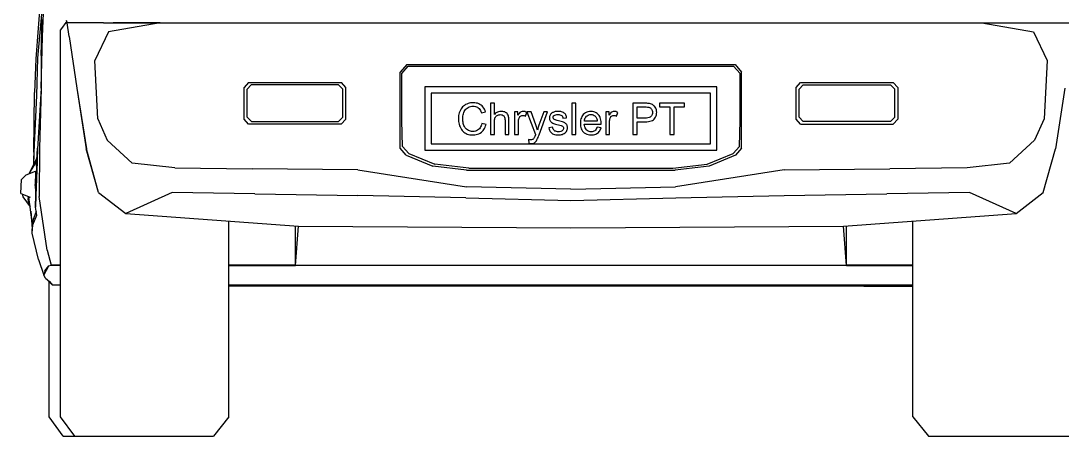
# Model space of a CAD drawing. Header units: millimetres. Extents: x 1343 to 64046, y 44602 to 77982.
# Drawn here: x 24091 to 25693, y 54953 to 55592 of the extents above; entities that cross this region are included whole.
import ezdxf

# ---------------------------------------------------------------- set-up
doc = ezdxf.new("R2010")
doc.units = ezdxf.units.MM

# ---------------------------------------------------------------- blocks, each defined once
blk = doc.blocks.new('A$C1A2B2C3E')
for p, q in [((84.6, 677.1), (77.3, 580.7)), ((87.8, 615.5), (90.2, 676.7)), ((87.9, 615.5), (90.2, 676.7)), ((80.6, 582), (87.4, 655.2)), ((85.9, 586), (87.1, 641.5)), ((125.1, 638.8), (115.7, 625.8)), ((115.7, 29.8), (115.7, 625.8)), ((125.5, 636.4), (124.9, 640.1)), ((147, 636.4), (125.5, 636.4)), ((128.8, 615.3), (125.5, 636.4)), ((128.9, 615.3), (125.5, 636.4)), ((181.4, 636.4), (147, 636.4)), ((181.4, 636.4), (147, 636.4)), ((181.5, 636.4), (268.8, 636.4)), ((268.8, 636.4), (189.2, 622.7)), ((268.8, 636.4), (189.2, 622.7)), ((268.8, 636.4), (196.7, 636.4)), ((268.8, 636.4), (406.5, 636.4)), ((406.5, 636.4), (1395.4, 636.4)), ((1395.5, 636.4), (1533.2, 636.4)), ((1533.2, 636.4), (1612.8, 622.7)), ((1533.2, 636.4), (1620.5, 636.4)), ((1533.2, 636.4), (1605.3, 636.4)), ((1533.2, 636.4), (1612.8, 622.7)), ((1620.5, 636.4), (1654.9, 636.4)), ((1620.5, 636.4), (1654.9, 636.4)), ((1654.9, 636.4), (1676.4, 636.4)), ((85.7, 535.8), (87.8, 615.5)), ((85.7, 535.8), (87.9, 615.5)), ((128.8, 615.3), (140.8, 535.5)), ((128.9, 615.3), (140.8, 535.5)), ((189.2, 622.7), (168.2, 578.1)), ((189.2, 622.7), (168.2, 578.1)), ((1612.8, 622.7), (1633.8, 578.1)), ((1612.8, 622.7), (1633.7, 578.1)), ((77.3, 580.7), (75.3, 529.2)), ((79, 524.5), (80.6, 582)), ((80.6, 582), (80.6, 582)), ((85.9, 586), (85.7, 535.8)), ((172.9, 488.6), (168.2, 578.1)), ((172.9, 488.6), (168.2, 578.1)), ((1633.8, 578.1), (1629.1, 488.6)), ((1633.7, 578.1), (1629.1, 488.6)), ((648.4, 572.2), (638.3, 560.2)), ((648.4, 572.2), (638.3, 560.2)), ((640.6, 558.1), (650.6, 569.5)), ((640.6, 558.1), (650.6, 569.5)), ((648.4, 572.2), (1153.6, 572.2)), ((648.4, 572.2), (1153.5, 572.2)), ((650.6, 569.5), (1151.3, 569.5)), ((650.6, 569.5), (1151.3, 569.5)), ((1161.3, 558.1), (1151.3, 569.5)), ((1161.3, 558.1), (1151.3, 569.5)), ((1153.5, 572.2), (1163.6, 560.2)), ((1153.6, 572.2), (1163.6, 560.2)), ((638.3, 443.6), (638.3, 560.2)), ((640.6, 486.2), (640.6, 558.1)), ((640.6, 486.2), (640.6, 558.1)), ((1161.3, 486.2), (1161.3, 558.1)), ((1161.3, 486.2), (1161.3, 558.1)), ((1163.6, 443.6), (1163.6, 560.2)), ((74.3, 437.1), (75.3, 529.2)), ((85.7, 535.8), (80.3, 441.7)), ((85.7, 535.8), (83, 443)), ((85.7, 535.8), (83, 443)), ((140.8, 535.5), (155.3, 442.4)), ((140.8, 535.5), (155.2, 442.4)), ((404.8, 544.6), (398, 537)), ((398, 488.1), (398, 537)), ((402.7, 534.3), (409.1, 541)), ((402.7, 534.3), (402.7, 534.3)), ((402.7, 491.2), (402.7, 534.3)), ((404.8, 544.6), (547.7, 544.6)), ((543.4, 541), (409.1, 541)), ((543.4, 541), (409.1, 541)), ((549.9, 534.3), (543.4, 541)), ((554.5, 537), (547.6, 544.6)), ((554.5, 537), (547.7, 544.6)), ((549.9, 534.3), (549.9, 534.3)), ((549.9, 491.2), (549.9, 534.3)), ((554.5, 488.1), (554.5, 537)), ((554.5, 488.1), (554.5, 537)), ((1125.7, 537.8), (676.3, 537.8)), ((676.3, 537.8), (676.3, 440.2)), ((1125.7, 440.2), (1125.7, 537.8)), ((1247.5, 537), (1254.3, 544.6)), ((1247.5, 537), (1254.3, 544.6)), ((1247.5, 488.1), (1247.5, 537)), ((1247.5, 488.1), (1247.5, 537)), ((1258.5, 541), (1252.1, 534.3)), ((1252.1, 534.3), (1252.1, 534.3)), ((1252.1, 491.2), (1252.1, 534.3)), ((1254.3, 544.6), (1397.1, 544.6)), ((1258.5, 541), (1392.8, 541)), ((1258.5, 541), (1392.8, 541)), ((1399.3, 534.3), (1392.8, 541)), ((1397.1, 544.6), (1404, 537)), ((1399.3, 534.3), (1399.3, 534.3)), ((1399.3, 491.2), (1399.3, 534.3)), ((1404, 537), (1404, 488.1)), ((1661.2, 535.5), (1646.7, 442.4)), ((1661.1, 535.5), (1646.7, 442.4)), ((74.4, 426.2), (79, 524.5)), ((79, 524.5), (79, 524.5)), ((1115.9, 528), (686, 528)), ((686, 528), (686, 449.9)), ((746.4, 513), (744.5, 512.6)), ((748.5, 513.2), (746.4, 513)), ((750.5, 513.3), (748.5, 513.2)), ((752.9, 513.2), (750.5, 513.3)), ((755.1, 512.9), (752.9, 513.2)), ((757.2, 512.4), (755.1, 512.9)), ((1115.9, 449.9), (1115.9, 528)), ((729.2, 498), (728.6, 495.9)), ((729.9, 500), (729.2, 498)), ((730.8, 501.9), (729.9, 500)), ((731.8, 503.7), (730.8, 501.9)), ((732.9, 505.3), (731.8, 503.7)), ((734.2, 506.8), (732.9, 505.3)), ((735.7, 508.2), (734.2, 506.8)), ((735.4, 496.3), (735.9, 498.1)), ((737.2, 509.3), (735.7, 508.2)), ((735.9, 498.1), (736.6, 499.8)), ((736.6, 499.8), (737.5, 501.4)), ((738.9, 510.4), (737.2, 509.3)), ((737.5, 501.4), (738.5, 502.8)), ((738.5, 502.8), (739.8, 504.1)), ((740.7, 511.3), (738.9, 510.4)), ((739.8, 504.1), (741.2, 505.2)), ((742.6, 512), (740.7, 511.3)), ((741.2, 505.2), (742.7, 506.2)), ((744.5, 512.6), (742.6, 512)), ((742.7, 506.2), (744.4, 506.9)), ((744.4, 506.9), (746.3, 507.4)), ((746.3, 507.4), (748.3, 507.8)), ((748.3, 507.8), (750.4, 507.9)), ((750.4, 507.9), (752.3, 507.8)), ((752.3, 507.8), (754, 507.5)), ((754, 507.5), (755.6, 507)), ((755.6, 507), (757, 506.3)), ((757, 506.3), (758.4, 505.5)), ((759.1, 511.7), (757.2, 512.4)), ((758.4, 505.5), (759.6, 504.4)), ((760.9, 510.7), (759.1, 511.7)), ((759.6, 504.4), (760.7, 503.1)), ((760.7, 503.1), (761.6, 501.6)), ((762.6, 509.6), (760.9, 510.7)), ((761.6, 501.6), (762.5, 499.8)), ((762.5, 499.8), (763.2, 497.8)), ((764.2, 508.3), (762.6, 509.6)), ((763.2, 497.8), (769.5, 499.3)), ((765.6, 506.8), (764.2, 508.3)), ((766.8, 505.2), (765.6, 506.8)), ((767.9, 503.4), (766.8, 505.2)), ((768.8, 501.4), (767.9, 503.4)), ((769.5, 499.3), (768.8, 501.4)), ((783.1, 512.4), (777.2, 512.4)), ((777.2, 512.4), (777.2, 464.5)), ((783.1, 495.3), (783.1, 512.4)), ((786.1, 497.9), (784.5, 496.7)), ((787.8, 498.8), (786.1, 497.9)), ((789.6, 499.5), (787.8, 498.8)), ((791.5, 499.9), (789.6, 499.5)), ((793.5, 500), (791.5, 499.9)), ((795, 500), (793.5, 500)), ((796.4, 499.8), (795, 500)), ((797.8, 499.5), (796.4, 499.8)), ((799, 499.1), (797.8, 499.5)), ((800.2, 498.5), (799, 499.1)), ((801.5, 497.7), (800.2, 498.5)), ((802.6, 496.7), (801.5, 497.7)), ((819.5, 499.3), (814.2, 499.3)), ((814.2, 499.3), (814.2, 464.5)), ((819.5, 494), (819.5, 499.3)), ((821.5, 497), (820.5, 495.7)), ((822.4, 498.1), (821.5, 497)), ((823.3, 498.8), (822.4, 498.1)), ((824.4, 499.5), (823.3, 498.8)), ((825.7, 499.9), (824.4, 499.5)), ((827, 500), (825.7, 499.9)), ((828.5, 499.9), (827, 500)), ((830, 499.6), (828.5, 499.9)), ((831.5, 499), (830, 499.6)), ((831, 492.7), (833.1, 498.1)), ((833.1, 498.1), (831.5, 499)), ((839.6, 499.3), (833.3, 499.3)), ((833.3, 499.3), (846.5, 464.5)), ((846.8, 479.2), (839.6, 499.3)), ((859.2, 499.3), (851.8, 479)), ((851.9, 463.9), (865.1, 499.3)), ((865.1, 499.3), (859.2, 499.3)), ((870.9, 496.9), (870.2, 496.1)), ((871.8, 497.6), (870.9, 496.9)), ((872.6, 498.1), (871.8, 497.6)), ((873.4, 498.5), (872.6, 498.1)), ((874.4, 498.9), (873.4, 498.5)), ((875.6, 499.3), (874.4, 498.9)), ((876.8, 499.6), (875.6, 499.3)), ((878, 499.8), (876.8, 499.6)), ((879.3, 500), (878, 499.8)), ((880.7, 500), (879.3, 500)), ((882.3, 500), (880.7, 500)), ((883.8, 499.8), (882.3, 500)), ((885.2, 499.6), (883.8, 499.8)), ((886.6, 499.3), (885.2, 499.6)), ((887.8, 498.8), (886.6, 499.3)), ((889.3, 498.2), (887.8, 498.8)), ((890.5, 497.5), (889.3, 498.2)), ((891.6, 496.6), (890.5, 497.5)), ((908.5, 512.4), (902.6, 512.4)), ((902.6, 512.4), (902.6, 464.5)), ((908.5, 464.5), (908.5, 512.4)), ((923.3, 497.9), (921.6, 496.7)), ((925.2, 498.8), (923.3, 497.9)), ((927.2, 499.5), (925.2, 498.8)), ((929.4, 499.9), (927.2, 499.5)), ((931.7, 500), (929.4, 499.9)), ((934, 499.9), (931.7, 500)), ((936.1, 499.5), (934, 499.9)), ((938, 498.8), (936.1, 499.5)), ((939.9, 497.9), (938, 498.8)), ((941.5, 496.7), (939.9, 497.9)), ((959.8, 499.3), (954.5, 499.3)), ((954.5, 499.3), (954.5, 464.5)), ((959.8, 494), (959.8, 499.3)), ((961.7, 497), (960.7, 495.7)), ((962.6, 498.1), (961.7, 497)), ((963.5, 498.8), (962.6, 498.1)), ((964.7, 499.5), (963.5, 498.8)), ((965.9, 499.9), (964.7, 499.5)), ((967.3, 500), (965.9, 499.9)), ((968.8, 499.9), (967.3, 500)), ((970.3, 499.6), (968.8, 499.9)), ((971.8, 499), (970.3, 499.6)), ((971.3, 492.7), (973.3, 498.1)), ((973.3, 498.1), (971.8, 499)), ((1014.5, 512.4), (996.4, 512.4)), ((996.4, 512.4), (996.4, 464.5)), ((1002.7, 489.6), (1002.7, 506.8)), ((1002.7, 506.8), (1015, 506.8)), ((1016.3, 512.4), (1014.5, 512.4)), ((1015, 506.8), (1017, 506.8)), ((1017.9, 512.4), (1016.3, 512.4)), ((1017, 506.8), (1018.6, 506.7)), ((1019.4, 512.3), (1017.9, 512.4)), ((1018.6, 506.7), (1019.9, 506.5)), ((1020.7, 512.2), (1019.4, 512.3)), ((1019.9, 506.5), (1020.9, 506.4)), ((1021.7, 512), (1020.7, 512.2)), ((1020.9, 506.4), (1022.1, 505.9)), ((1023.4, 511.6), (1021.7, 512)), ((1022.1, 505.9), (1023.2, 505.3)), ((1023.2, 505.3), (1024.1, 504.5)), ((1025, 511.1), (1023.4, 511.6)), ((1024.1, 504.5), (1024.9, 503.5)), ((1024.9, 503.5), (1025.6, 502.4)), ((1026.4, 510.5), (1025, 511.1)), ((1025.6, 502.4), (1026.1, 501.2)), ((1026.3, 496.8), (1026, 495.4)), ((1026.1, 501.2), (1026.3, 499.8)), ((1026.3, 499.8), (1026.4, 498.4)), ((1026.4, 498.4), (1026.3, 496.8)), ((1027.7, 509.7), (1026.4, 510.5)), ((1028.8, 508.8), (1027.7, 509.7)), ((1029.8, 507.8), (1028.8, 508.8)), ((1030.7, 506.5), (1029.8, 507.8)), ((1031.5, 505.1), (1030.7, 506.5)), ((1032, 503.9), (1031.5, 505.1)), ((1032.4, 502.6), (1032, 503.9)), ((1032.7, 501.3), (1032.4, 502.6)), ((1032.9, 500), (1032.7, 501.3)), ((1033, 498.6), (1032.9, 500)), ((1032.9, 496.6), (1033, 498.6)), ((1075.5, 512.4), (1037.4, 512.4)), ((1037.4, 512.4), (1037.4, 506.8)), ((1037.4, 506.8), (1053.2, 506.8)), ((1053.2, 506.8), (1053.2, 464.5)), ((1059.6, 464.5), (1059.6, 506.8)), ((1059.6, 506.8), (1075.5, 506.8)), ((1075.5, 506.8), (1075.5, 512.4)), ((172.9, 488.6), (187.4, 455.9)), ((404.9, 480.3), (398, 488.1)), ((409.2, 484.3), (402.7, 491.2)), ((409.2, 484.3), (543.4, 484.3)), ((409.2, 484.3), (543.4, 484.3)), ((543.4, 484.3), (549.9, 491.2)), ((543.4, 484.3), (549.9, 491.2)), ((547.6, 480.3), (554.5, 488.1)), ((641.8, 446.1), (640.6, 486.2)), ((641.8, 446.1), (640.6, 486.2)), ((728, 491.3), (727.9, 488.9)), ((727.9, 488.9), (728, 486.6)), ((728.2, 493.6), (728, 491.3)), ((728, 486.6), (728.2, 484.4)), ((728.6, 495.9), (728.2, 493.6)), ((728.2, 484.4), (728.5, 482.2)), ((728.5, 482.2), (729, 480.1)), ((734.4, 488.9), (734.5, 490.8)), ((734.5, 486.9), (734.4, 488.9)), ((734.5, 490.8), (734.7, 492.6)), ((734.6, 485), (734.5, 486.9)), ((734.9, 483.2), (734.6, 485)), ((734.7, 492.6), (735, 494.5)), ((735.2, 481.4), (734.9, 483.2)), ((735, 494.5), (735.4, 496.3)), ((735.7, 479.8), (735.2, 481.4)), ((763.9, 481.3), (763.4, 479.4)), ((770.3, 479.7), (763.9, 481.3)), ((784.5, 496.7), (783.1, 495.3)), ((783.1, 483.5), (783.2, 485.5)), ((783.1, 464.5), (783.1, 483.5)), ((783.2, 485.5), (783.4, 487.2)), ((783.4, 487.2), (783.7, 488.7)), ((783.7, 488.7), (784.1, 489.9)), ((784.1, 489.9), (784.7, 491)), ((784.7, 491), (785.4, 492)), ((785.4, 492), (786.3, 492.9)), ((786.3, 492.9), (787.4, 493.6)), ((787.4, 493.6), (788.5, 494.2)), ((788.5, 494.2), (789.7, 494.6)), ((789.7, 494.6), (791, 494.9)), ((791, 494.9), (792.3, 495)), ((792.3, 495), (793.9, 494.8)), ((793.9, 494.8), (795.4, 494.5)), ((795.4, 494.5), (796.6, 493.8)), ((796.6, 493.8), (797.7, 493)), ((797.7, 493), (798.4, 492.1)), ((798.4, 492.1), (798.9, 491)), ((798.9, 491), (799.3, 489.7)), ((799.3, 489.7), (799.5, 488.2)), ((799.5, 488.2), (799.6, 486.5)), ((799.6, 486.5), (799.6, 464.5)), ((803.5, 495.6), (802.6, 496.7)), ((804.3, 494.3), (803.5, 495.6)), ((804.7, 493.1), (804.3, 494.3)), ((805, 491.8), (804.7, 493.1)), ((805.3, 490.2), (805, 491.8)), ((805.4, 488.5), (805.3, 490.2)), ((805.5, 486.5), (805.4, 488.5)), ((805.5, 464.5), (805.5, 486.5)), ((820.5, 495.7), (819.5, 494)), ((820.1, 482.7), (820.2, 484.2)), ((820.1, 464.5), (820.1, 482.7)), ((820.2, 484.2), (820.3, 485.6)), ((820.3, 485.6), (820.5, 486.9)), ((820.5, 486.9), (820.7, 488.3)), ((820.7, 488.3), (821.1, 489.5)), ((821.1, 489.5), (821.6, 490.8)), ((821.6, 490.8), (822.4, 491.9)), ((822.4, 491.9), (823.3, 492.8)), ((823.3, 492.8), (824.3, 493.4)), ((824.3, 493.4), (825.5, 493.8)), ((825.5, 493.8), (826.7, 493.9)), ((826.7, 493.9), (827.8, 493.9)), ((827.8, 493.9), (828.9, 493.6)), ((828.9, 493.6), (829.9, 493.2)), ((829.9, 493.2), (831, 492.7)), ((867.9, 491.2), (867.8, 490)), ((867.8, 490), (867.9, 488.8)), ((868.1, 492.3), (867.9, 491.2)), ((867.9, 488.8), (868.2, 487.6)), ((868.4, 493.3), (868.1, 492.3)), ((868.2, 487.6), (868.6, 486.4)), ((868.9, 494.3), (868.4, 493.3)), ((868.6, 486.4), (869.1, 485.4)), ((869.5, 495.3), (868.9, 494.3)), ((869.1, 485.4), (869.9, 484.4)), ((870.2, 496.1), (869.5, 495.3)), ((869.9, 484.4), (870.7, 483.5)), ((870.7, 483.5), (871.8, 482.7)), ((871.8, 482.7), (872.9, 482.1)), ((872.9, 482.1), (874.1, 481.6)), ((873.5, 490.7), (873.7, 491.8)), ((873.6, 490), (873.5, 490.7)), ((873.9, 489.3), (873.6, 490)), ((873.7, 491.8), (874.3, 492.9)), ((874.3, 488.6), (873.9, 489.3)), ((874.1, 481.6), (875.6, 481)), ((874.3, 492.9), (875.3, 493.8)), ((874.8, 488.1), (874.3, 488.6)), ((875.6, 487.5), (874.8, 488.1)), ((875.3, 493.8), (876.3, 494.4)), ((876.5, 487.1), (875.6, 487.5)), ((875.6, 481), (877.4, 480.5)), ((876.3, 494.4), (877.6, 494.8)), ((877.2, 486.9), (876.5, 487.1)), ((878.3, 486.5), (877.2, 486.9)), ((877.6, 494.8), (879.2, 495.1)), ((879.8, 486.1), (878.3, 486.5)), ((879.2, 495.1), (881.1, 495.2)), ((881.7, 485.6), (879.8, 486.1)), ((881.1, 495.2), (882.7, 495.1)), ((884.1, 484.9), (881.7, 485.6)), ((882.7, 495.1), (884.1, 494.8)), ((884.1, 494.8), (885.4, 494.3)), ((886.1, 484.3), (884.1, 484.9)), ((885.4, 494.3), (886.4, 493.7)), ((887.9, 483.8), (886.1, 484.3)), ((886.4, 493.7), (887.3, 492.9)), ((887.3, 492.9), (887.9, 491.9)), ((887.9, 491.9), (888.4, 490.8)), ((889.3, 483.3), (887.9, 483.8)), ((888.4, 490.8), (888.7, 489.5)), ((888.7, 489.5), (894.4, 490.3)), ((890.5, 482.8), (889.3, 483.3)), ((891.6, 482.3), (890.5, 482.8)), ((892.4, 495.7), (891.6, 496.6)), ((892.7, 481.5), (891.6, 482.3)), ((893.1, 494.6), (892.4, 495.7)), ((893.6, 480.7), (892.7, 481.5)), ((893.7, 493.3), (893.1, 494.6)), ((894.1, 491.9), (893.7, 493.3)), ((894.4, 490.3), (894.1, 491.9)), ((915.6, 484), (915.5, 481.6)), ((915.5, 481.6), (915.6, 479.2)), ((915.9, 486.3), (915.6, 484)), ((916.3, 488.4), (915.9, 486.3)), ((917, 490.3), (916.3, 488.4)), ((917.8, 492.1), (917, 490.3)), ((918.8, 493.7), (917.8, 492.1)), ((920, 495.2), (918.8, 493.7)), ((921.6, 496.7), (920, 495.2)), ((921.9, 485.2), (922.1, 487)), ((941.3, 485.2), (921.9, 485.2)), ((922.1, 487), (922.5, 488.6)), ((922.5, 488.6), (923.1, 490)), ((923.1, 490), (923.9, 491.3)), ((923.9, 491.3), (924.9, 492.5)), ((924.9, 492.5), (926.1, 493.4)), ((926.1, 493.4), (927.4, 494.2)), ((927.4, 494.2), (928.7, 494.7)), ((928.7, 494.7), (930.2, 495.1)), ((930.2, 495.1), (931.8, 495.2)), ((931.8, 495.2), (933.5, 495)), ((933.5, 495), (935.1, 494.6)), ((935.1, 494.6), (936.5, 493.9)), ((936.5, 493.9), (937.9, 493)), ((937.9, 493), (939.1, 491.8)), ((939.1, 491.8), (939.7, 490.8)), ((939.7, 490.8), (940.3, 489.7)), ((940.3, 489.7), (940.7, 488.4)), ((940.7, 488.4), (941.1, 486.9)), ((941.1, 486.9), (941.3, 485.2)), ((943.1, 495.3), (941.5, 496.7)), ((944.3, 493.8), (943.1, 495.3)), ((945.3, 492.3), (944.3, 493.8)), ((946.1, 490.5), (945.3, 492.3)), ((946.7, 488.6), (946.1, 490.5)), ((947.1, 486.5), (946.7, 488.6)), ((947.4, 484.3), (947.1, 486.5)), ((947.5, 481.9), (947.4, 484.3)), ((947.5, 481.3), (947.5, 481.9)), ((947.5, 480.4), (947.5, 481.3)), ((960.7, 495.7), (959.8, 494)), ((960.4, 484.2), (960.5, 485.6)), ((960.4, 482.7), (960.4, 484.2)), ((960.4, 464.5), (960.4, 482.7)), ((960.5, 485.6), (960.7, 486.9)), ((960.7, 486.9), (961, 488.3)), ((961, 488.3), (961.3, 489.5)), ((961.3, 489.5), (961.9, 490.8)), ((961.9, 490.8), (962.6, 491.9)), ((962.6, 491.9), (963.5, 492.8)), ((963.5, 492.8), (964.6, 493.4)), ((964.6, 493.4), (965.7, 493.8)), ((965.7, 493.8), (967, 493.9)), ((967, 493.9), (968, 493.9)), ((968, 493.9), (969.1, 493.6)), ((969.1, 493.6), (970.2, 493.2)), ((970.2, 493.2), (971.3, 492.7)), ((1015.1, 489.6), (1002.7, 489.6)), ((1002.7, 464.5), (1002.7, 484)), ((1002.7, 484), (1015, 484)), ((1015, 484), (1017.8, 484.1)), ((1017.4, 489.7), (1015.1, 489.6)), ((1019.5, 490), (1017.4, 489.7)), ((1017.8, 484.1), (1020.3, 484.3)), ((1021.2, 490.5), (1019.5, 490)), ((1020.3, 484.3), (1022.6, 484.8)), ((1022.7, 491.1), (1021.2, 490.5)), ((1022.6, 484.8), (1024.6, 485.4)), ((1023.9, 491.9), (1022.7, 491.1)), ((1024.8, 492.9), (1023.9, 491.9)), ((1024.6, 485.4), (1026.3, 486.1)), ((1025.5, 494.1), (1024.8, 492.9)), ((1026, 495.4), (1025.5, 494.1)), ((1026.3, 486.1), (1027.8, 487.1)), ((1027.8, 487.1), (1029.1, 488.2)), ((1029.1, 488.2), (1030.3, 489.7)), ((1030.3, 489.7), (1031.2, 491.3)), ((1031.2, 491.3), (1032, 492.9)), ((1032, 492.9), (1032.5, 494.7)), ((1032.5, 494.7), (1032.9, 496.6)), ((1160.2, 446.1), (1161.3, 486.2)), ((1160.2, 446.1), (1161.3, 486.2)), ((1254.4, 480.3), (1247.5, 488.1)), ((1252.1, 491.2), (1258.6, 484.3)), ((1252.1, 491.2), (1258.6, 484.3)), ((1392.8, 484.3), (1258.6, 484.3)), ((1392.8, 484.3), (1258.6, 484.3)), ((1392.8, 484.3), (1399.3, 491.2)), ((1397.1, 480.3), (1404, 488.1)), ((1629.1, 488.6), (1614.6, 455.9)), ((547.6, 480.3), (404.9, 480.3)), ((404.9, 480.3), (404.9, 480.3)), ((729, 480.1), (729.7, 478)), ((729.7, 478), (730.4, 476)), ((730.4, 476), (731.3, 474.1)), ((731.3, 474.1), (732.4, 472.3)), ((732.4, 472.3), (733.6, 470.7)), ((733.6, 470.7), (734.8, 469.3)), ((734.8, 469.3), (736.3, 468)), ((736.2, 478.2), (735.7, 479.8)), ((737, 476.5), (736.2, 478.2)), ((736.3, 468), (737.8, 466.9)), ((738, 474.9), (737, 476.5)), ((737.8, 466.9), (739.5, 465.9)), ((739.1, 473.6), (738, 474.9)), ((740.3, 472.4), (739.1, 473.6)), ((739.5, 465.9), (741.4, 465.1)), ((741.8, 471.4), (740.3, 472.4)), ((741.4, 465.1), (743.4, 464.5)), ((743.3, 470.6), (741.8, 471.4)), ((744.9, 469.9), (743.3, 470.6)), ((746.5, 469.5), (744.9, 469.9)), ((748.2, 469.2), (746.5, 469.5)), ((749.9, 469.1), (748.2, 469.2)), ((752, 469.2), (749.9, 469.1)), ((753.9, 469.6), (752, 469.2)), ((755.7, 470.2), (753.9, 469.6)), ((757.4, 471.1), (755.7, 470.2)), ((757.3, 464.7), (759.4, 465.5)), ((758.9, 472.2), (757.4, 471.1)), ((760.1, 473.3), (758.9, 472.2)), ((759.4, 465.5), (761.3, 466.6)), ((761.1, 474.6), (760.1, 473.3)), ((762, 476), (761.1, 474.6)), ((761.3, 466.6), (763.1, 467.8)), ((762.8, 477.6), (762, 476)), ((763.4, 479.4), (762.8, 477.6)), ((763.1, 467.8), (764.5, 469.1)), ((764.5, 469.1), (765.8, 470.5)), ((765.8, 470.5), (767, 472)), ((767, 472), (768, 473.7)), ((768, 473.7), (768.9, 475.6)), ((768.9, 475.6), (769.6, 477.6)), ((769.6, 477.6), (770.3, 479.7)), ((847.4, 477.6), (846.8, 479.2)), ((847.9, 476), (847.4, 477.6)), ((848.4, 474.4), (847.9, 476)), ((848.9, 472.8), (848.4, 474.4)), ((849.3, 471.1), (848.9, 472.8)), ((849.8, 472.7), (849.3, 471.1)), ((850.2, 474.3), (849.8, 472.7)), ((850.7, 475.9), (850.2, 474.3)), ((851.2, 477.4), (850.7, 475.9)), ((851.8, 479), (851.2, 477.4)), ((872.7, 475.8), (866.9, 474.9)), ((866.9, 474.9), (867.4, 472.8)), ((867.4, 472.8), (868.1, 470.9)), ((868.1, 470.9), (869, 469.2)), ((869, 469.2), (870.1, 467.8)), ((870.1, 467.8), (871.4, 466.5)), ((871.4, 466.5), (872.7, 465.7)), ((873.1, 474.1), (872.7, 475.8)), ((872.7, 465.7), (874.1, 465)), ((873.6, 472.7), (873.1, 474.1)), ((874.4, 471.5), (873.6, 472.7)), ((874.1, 465), (875.8, 464.4)), ((875.4, 470.4), (874.4, 471.5)), ((876.4, 469.8), (875.4, 470.4)), ((877.5, 469.3), (876.4, 469.8)), ((877.4, 480.5), (879.5, 479.9)), ((878.8, 468.9), (877.5, 469.3)), ((880.2, 468.7), (878.8, 468.9)), ((879.5, 479.9), (881.9, 479.2)), ((881.7, 468.6), (880.2, 468.7)), ((883.6, 468.7), (881.7, 468.6)), ((881.9, 479.2), (884.1, 478.6)), ((885.2, 469), (883.6, 468.7)), ((884.1, 478.6), (885.8, 478.1)), ((886.6, 469.5), (885.2, 469)), ((885.8, 478.1), (887.1, 477.7)), ((887.7, 470.2), (886.6, 469.5)), ((887.1, 477.7), (888, 477.2)), ((888.6, 471.1), (887.7, 470.2)), ((887.7, 464.6), (889.1, 465.2)), ((888, 477.2), (888.9, 476.4)), ((889.2, 472), (888.6, 471.1)), ((888.9, 476.4), (889.5, 475.3)), ((889.1, 465.2), (890.6, 465.9)), ((889.6, 473), (889.2, 472)), ((889.5, 475.3), (889.7, 474.1)), ((889.7, 474.1), (889.6, 473)), ((890.6, 465.9), (891.9, 466.9)), ((891.9, 466.9), (893.1, 468)), ((893.1, 468), (894, 469.2)), ((894.3, 479.8), (893.6, 480.7)), ((894, 469.2), (894.8, 470.5)), ((895, 478.7), (894.3, 479.8)), ((894.8, 470.5), (895.3, 471.9)), ((895.4, 477.5), (895, 478.7)), ((895.3, 471.9), (895.6, 473.3)), ((895.7, 476.2), (895.4, 477.5)), ((895.6, 473.3), (895.8, 474.7)), ((895.8, 474.7), (895.7, 476.2)), ((915.6, 479.2), (915.8, 477.1)), ((915.8, 477.1), (916.3, 475)), ((916.3, 475), (916.9, 473.1)), ((916.9, 473.1), (917.8, 471.4)), ((917.8, 471.4), (918.8, 469.8)), ((918.8, 469.8), (919.9, 468.4)), ((919.9, 468.4), (921.5, 467)), ((921.8, 478.2), (921.5, 480.4)), ((921.5, 480.4), (947.5, 480.4)), ((921.5, 467), (923.3, 465.8)), ((922.2, 476.2), (921.8, 478.2)), ((922.9, 474.5), (922.2, 476.2)), ((923.7, 472.9), (922.9, 474.5)), ((923.3, 465.8), (925.2, 464.9)), ((924.8, 471.6), (923.7, 472.9)), ((926, 470.5), (924.8, 471.6)), ((925.2, 464.9), (927.3, 464.3)), ((927.3, 469.7), (926, 470.5)), ((928.8, 469.1), (927.3, 469.7)), ((930.4, 468.7), (928.8, 469.1)), ((932, 468.6), (930.4, 468.7)), ((933.6, 468.7), (932, 468.6)), ((935.1, 469), (933.6, 468.7)), ((936.4, 469.5), (935.1, 469)), ((937.6, 470.3), (936.4, 469.5)), ((937.5, 464.5), (939.1, 465)), ((938.7, 471.3), (937.6, 470.3)), ((939.6, 472.5), (938.7, 471.3)), ((939.1, 465), (940.6, 465.8)), ((940.5, 474), (939.6, 472.5)), ((941.2, 475.7), (940.5, 474)), ((940.6, 465.8), (942, 466.7)), ((947.3, 474.9), (941.2, 475.7)), ((942, 466.7), (943.2, 467.7)), ((943.2, 467.7), (944.3, 468.9)), ((944.3, 468.9), (945.3, 470.2)), ((945.3, 470.2), (946.1, 471.7)), ((946.1, 471.7), (946.8, 473.2)), ((946.8, 473.2), (947.3, 474.9)), ((1254.4, 480.3), (1397.1, 480.3)), ((1397.1, 480.3), (1397.1, 480.3)), ((226, 420.2), (187.4, 455.9)), ((226, 420.2), (187.4, 455.9)), ((686, 449.9), (1115.9, 449.9)), ((743.4, 464.5), (745.6, 464.1)), ((745.6, 464.1), (747.9, 463.8)), ((747.9, 463.8), (750.4, 463.7)), ((750.4, 463.7), (752.9, 463.8)), ((752.9, 463.8), (755.2, 464.2)), ((755.2, 464.2), (757.3, 464.7)), ((777.2, 464.5), (783.1, 464.5)), ((799.6, 464.5), (805.5, 464.5)), ((814.2, 464.5), (820.1, 464.5)), ((836.9, 456.4), (835.7, 456.7)), ((835.7, 456.7), (836.3, 451.2)), ((836.3, 451.2), (837.7, 450.8)), ((838, 456.2), (836.9, 456.4)), ((837.7, 450.8), (839, 450.5)), ((839.1, 456.2), (838, 456.2)), ((839, 450.5), (840.2, 450.4)), ((840.3, 456.2), (839.1, 456.2)), ((840.2, 450.4), (841.5, 450.5)), ((841.3, 456.5), (840.3, 456.2)), ((842.2, 456.8), (841.3, 456.5)), ((841.5, 450.5), (842.8, 450.8)), ((842.9, 457.3), (842.2, 456.8)), ((842.8, 450.8), (843.9, 451.2)), ((843.6, 457.9), (842.9, 457.3)), ((844.1, 458.7), (843.6, 457.9)), ((843.9, 451.2), (845, 451.8)), ((844.5, 459.3), (844.1, 458.7)), ((844.9, 460.2), (844.5, 459.3)), ((845.4, 461.4), (844.9, 460.2)), ((845, 451.8), (846, 452.6)), ((845.9, 463), (845.4, 461.4)), ((846.2, 463.6), (845.9, 463)), ((846, 452.6), (846.9, 453.5)), ((846.5, 464.5), (846.2, 463.6)), ((846.9, 453.5), (847.8, 454.7)), ((847.8, 454.7), (848.6, 456)), ((848.6, 456), (849.1, 457)), ((849.1, 457), (849.7, 458.3)), ((849.7, 458.3), (850.4, 459.9)), ((850.4, 459.9), (851.1, 461.8)), ((851.1, 461.8), (851.9, 463.9)), ((875.8, 464.4), (877.6, 464)), ((877.6, 464), (879.6, 463.8)), ((879.6, 463.8), (881.7, 463.7)), ((881.7, 463.7), (883.3, 463.8)), ((883.3, 463.8), (884.9, 464)), ((884.9, 464), (886.3, 464.2)), ((886.3, 464.2), (887.7, 464.6)), ((902.6, 464.5), (908.5, 464.5)), ((927.3, 464.3), (929.6, 463.9)), ((929.6, 463.9), (932, 463.7)), ((932, 463.7), (934, 463.8)), ((934, 463.8), (935.8, 464.1)), ((935.8, 464.1), (937.5, 464.5)), ((954.5, 464.5), (960.4, 464.5)), ((996.4, 464.5), (1002.7, 464.5)), ((1053.2, 464.5), (1059.6, 464.5)), ((1576, 420.2), (1614.6, 455.9)), ((1576, 420.2), (1614.6, 455.9)), ((74.3, 437.1), (74.4, 426.2)), ((78.7, 415.7), (80.3, 443.2)), ((80.3, 443.2), (79.8, 423.8)), ((79.8, 422.4), (80.3, 441.7)), ((79.8, 422.4), (80.3, 441.7)), ((80.4, 443.6), (80.3, 443.2)), ((83, 443), (82.8, 368.8)), ((174.1, 375.3), (155.2, 442.4)), ((174.1, 375.3), (155.3, 442.4)), ((647.6, 432.6), (638.3, 443.6)), ((651.3, 435.4), (641.8, 446.1)), ((651.3, 435.4), (641.8, 446.1)), ((651.3, 435.4), (691.6, 418.6)), ((676.3, 440.2), (1125.7, 440.2)), ((1110.4, 418.6), (1150.6, 435.4)), ((1150.6, 435.4), (1160.2, 446.1)), ((1150.6, 435.4), (1160.2, 446.1)), ((1163.6, 443.6), (1154.3, 432.6)), ((1627.9, 375.3), (1646.7, 442.4)), ((1627.9, 375.3), (1646.7, 442.4)), ((67.5, 404.7), (79.2, 423.6)), ((67.9, 405.4), (79.5, 428.5)), ((74.6, 418.7), (74.4, 426.2)), ((79.8, 423.8), (77.5, 372.2)), ((77.5, 370.7), (79.8, 422.4)), ((79.8, 422.4), (77.5, 370.7)), ((291.2, 413.1), (226, 420.2)), ((647.6, 432.6), (688.4, 415.6)), ((744, 412.5), (691.6, 418.6)), ((1058, 412.5), (1110.4, 418.6)), ((1154.3, 432.6), (1113.6, 415.6)), ((1576, 420.2), (1510.7, 413.1)), ((62.8, 402.3), (55.2, 394.9)), ((62.8, 402.3), (77, 407.8)), ((67.3, 404.1), (67.5, 404.7)), ((76.8, 389.4), (77.7, 403.3)), ((77.7, 407.7), (77, 407.8)), ((77.7, 403.3), (77.7, 407.7)), ((291.2, 413.1), (410.4, 411.6)), ((572.8, 410), (410.4, 411.6)), ((410.4, 411.6), (410.4, 411.6)), ((572.8, 410), (740.2, 384)), ((740.5, 409.6), (688.4, 415.6)), ((740.5, 409.6), (1061.4, 409.6)), ((744, 412.5), (1058, 412.5)), ((744, 412.5), (744, 412.5)), ((1058, 412.5), (1058, 412.5)), ((1113.6, 415.6), (1061.4, 409.6)), ((1229.2, 410), (1061.7, 384)), ((1229.2, 410), (1391.6, 411.6)), ((1510.7, 413.1), (1391.6, 411.6)), ((1391.6, 411.6), (1391.6, 411.6)), ((54.4, 373.8), (55.2, 394.9)), ((76.6, 386.1), (76.8, 389.4)), ((77.5, 372.2), (76.8, 389.4)), ((54.4, 373.8), (68.6, 367.7)), ((56.5, 372.9), (57.5, 368.5)), ((65.4, 369.1), (65.8, 365.9)), ((66.3, 368.7), (67.1, 367.7)), ((76.8, 352.8), (77.5, 372.2)), ((76.8, 352.8), (77.5, 370.7)), ((77.5, 370.7), (76.8, 352.8)), ((77.5, 372.2), (77.5, 372.1)), ((95, 286.2), (82.8, 368.8)), ((174.1, 375.3), (215.9, 342.6)), ((174.1, 375.3), (215.9, 342.6)), ((287.4, 375.1), (215.9, 342.6)), ((414.7, 373), (287.4, 375.1)), ((414.7, 373), (572.8, 370.6)), ((414.7, 373), (414.7, 373)), ((414.7, 373), (572.8, 370.6)), ((739.4, 366.9), (572.8, 370.6)), ((739.4, 366.9), (572.8, 370.6)), ((901, 380.3), (740.2, 384)), ((901, 380.3), (1061.7, 384)), ((1062.6, 366.9), (1229.1, 370.6)), ((1062.6, 366.9), (1229.2, 370.6)), ((1229.1, 370.6), (1387.3, 373)), ((1229.2, 370.6), (1387.2, 373)), ((1387.3, 373), (1387.2, 373)), ((1514.5, 375.1), (1387.3, 373)), ((1586.1, 342.6), (1514.5, 375.1)), ((1586.1, 342.6), (1627.9, 375.3)), ((1586.1, 342.6), (1627.9, 375.3)), ((57.5, 368.5), (68.8, 353.3)), ((66.2, 361.4), (65.8, 365.9)), ((68.7, 353.9), (66.2, 361.4)), ((72.5, 325.8), (66.9, 367.9)), ((72.5, 325.6), (66.9, 367.9)), ((67.1, 367.7), (68.2, 367.9)), ((78.8, 340.1), (76.8, 352.8)), ((76.8, 352.8), (76.8, 352.8)), ((739.4, 366.9), (901, 362.7)), ((901, 362.7), (1062.6, 366.9)), ((69.7, 346.5), (71.7, 319.2)), ((77.9, 345.7), (72.8, 331.9)), ((72.8, 325.3), (78.8, 340.1)), ((215.9, 342.6), (481.6, 323.3)), ((215.9, 342.6), (215.9, 342.6)), ((1320.4, 323.3), (1586.1, 342.6)), ((1586.1, 342.6), (1586.1, 342.6)), ((72.5, 325.6), (71.7, 319.2)), ((71.7, 312.6), (72.8, 325.3)), ((72.8, 331.9), (72.5, 325.8)), ((374.7, 29.8), (374.7, 331.1)), ((477, 262.6), (477, 323.6)), ((477, 262.6), (481.6, 323.3)), ((481.6, 323.3), (901, 320.5)), ((901, 320.5), (1320.4, 323.3)), ((1324.9, 262.6), (1320.4, 323.3)), ((1324.9, 262.6), (1325, 323.6)), ((1427.3, 29.8), (1427.3, 331.1)), ((71.7, 312.6), (71.7, 319.2)), ((81.5, 272.2), (71.7, 312.6)), ((95, 286.2), (101.1, 263.3)), ((95, 286.2), (101.1, 263.3)), ((81.5, 272.2), (89.6, 248)), ((89.6, 248), (97.7, 262.1)), ((91.5, 254.3), (97.7, 262.1)), ((96.4, 259.8), (96.3, 260.4)), ((97.7, 262.1), (101.1, 263.3)), ((97.7, 262.1), (101.1, 263.3)), ((115.7, 263.3), (101.1, 263.3)), ((101.1, 263.3), (115.7, 263.3)), ((477, 263.3), (374.7, 263.3)), ((374.7, 262.8), (477, 262.6)), ((1324.9, 262.6), (477, 262.6)), ((1427.3, 263.3), (1324.9, 263.3)), ((1324.9, 262.6), (1427.3, 262.8)), ((91.5, 254.3), (89.6, 248)), ((92.5, 243.2), (89.6, 248)), ((103.1, 232.6), (92.5, 243.2)), ((92.5, 243.2), (98.4, 238.1)), ((98.1, 29.8), (98.1, 237.6)), ((98.4, 238.1), (103.1, 232.6)), ((115.7, 232.6), (103.1, 232.6)), ((115.7, 232.5), (103.1, 232.6)), ((1427.3, 232.6), (374.7, 232.6)), ((450.3, 230.7), (374.7, 231.1)), ((450.3, 232.6), (450.3, 230.7)), ((1351.7, 230.7), (450.3, 230.7)), ((1351.7, 230.7), (1351.7, 232.6)), ((1351.7, 230.7), (1427.3, 231.1)), ((119.8, 0), (98.1, 29.8)), ((137.4, 0), (115.7, 29.8)), ((374.7, 29.8), (351, 0)), ((1427.3, 29.8), (1451, 0)), ((119.8, 0), (351, 0)), ((1451, 0), (1682.1, 0))]:
    blk.add_line(p, q)

msp = doc.modelspace()

# ---------------------------------------------------------------- block references
msp.add_blockref('A$C1A2B2C3E', (24036.5, 54953))

doc.saveas('drawing.dxf')
